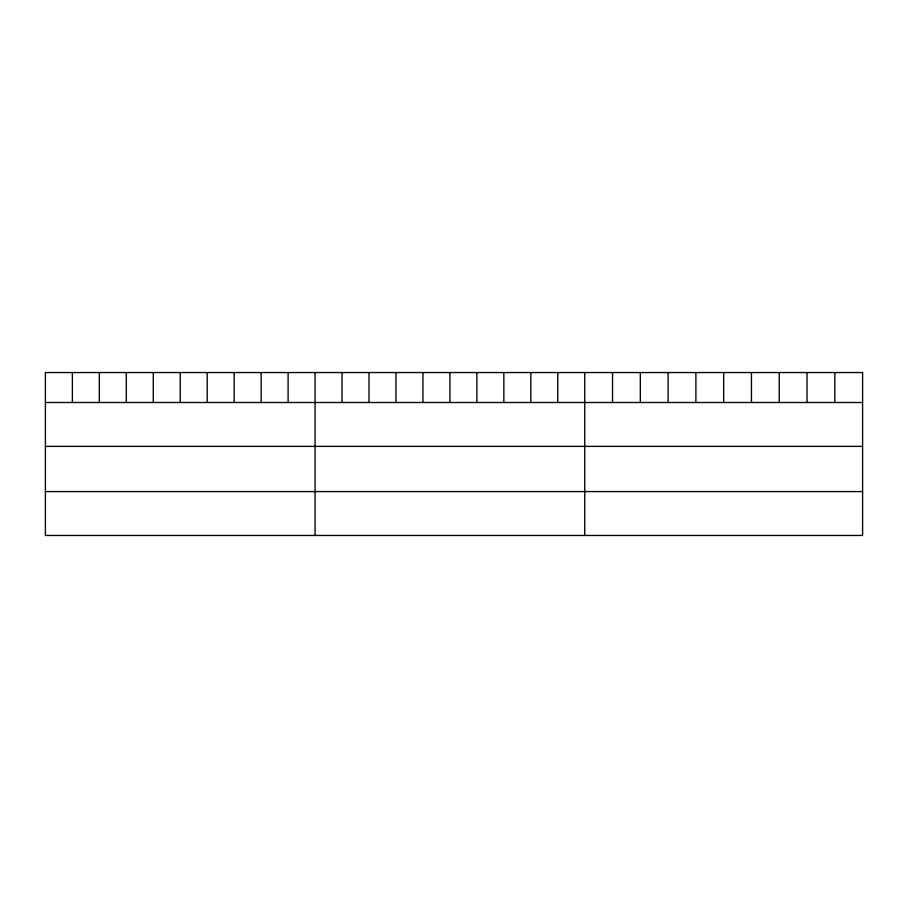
<?xml version="1.0" encoding="UTF-8"?>
<svg xmlns="http://www.w3.org/2000/svg" width="908" height="908" viewBox="0 0 908 908"><rect width="100%" height="100%" fill="white"/><g stroke="black" fill="none" stroke-linecap="round" stroke-linejoin="round"><path stroke-width="1.36" d="M45.4 402.505L862.6 402.505M45.4 446.384L862.6 446.384M45.4 491.58L862.6 491.58M834.815 372.541L834.815 402.505M807.03 372.541L807.03 402.505M779.246 372.541L779.246 402.505M751.461 372.541L751.461 402.505M723.676 372.541L723.676 402.505M695.891 372.541L695.891 402.505M668.106 372.541L668.106 402.505M640.322 372.541L640.322 402.505M612.537 372.541L612.537 402.505M584.752 372.541L584.752 535.459M557.784 372.541L557.784 402.505M530.817 372.541L530.817 402.505M503.849 372.541L503.849 402.505M476.882 372.541L476.882 402.505M449.914 372.541L449.914 402.505M422.946 372.541L422.946 402.505M395.979 372.541L395.979 402.505M369.011 372.541L369.011 402.505M342.044 372.541L342.044 402.505M315.076 372.541L315.076 535.459M288.108 372.541L288.108 402.505M261.141 372.541L261.141 402.505M234.173 372.541L234.173 402.505M207.206 372.541L207.206 402.505M180.238 372.541L180.238 402.505M153.27 372.541L153.27 402.505M126.303 372.541L126.303 402.505M99.335 372.541L99.335 402.505M72.368 372.541L72.368 402.505M862.6 372.541L45.4 372.541L45.4 535.459L862.6 535.459L862.6 372.541"/></g></svg>
